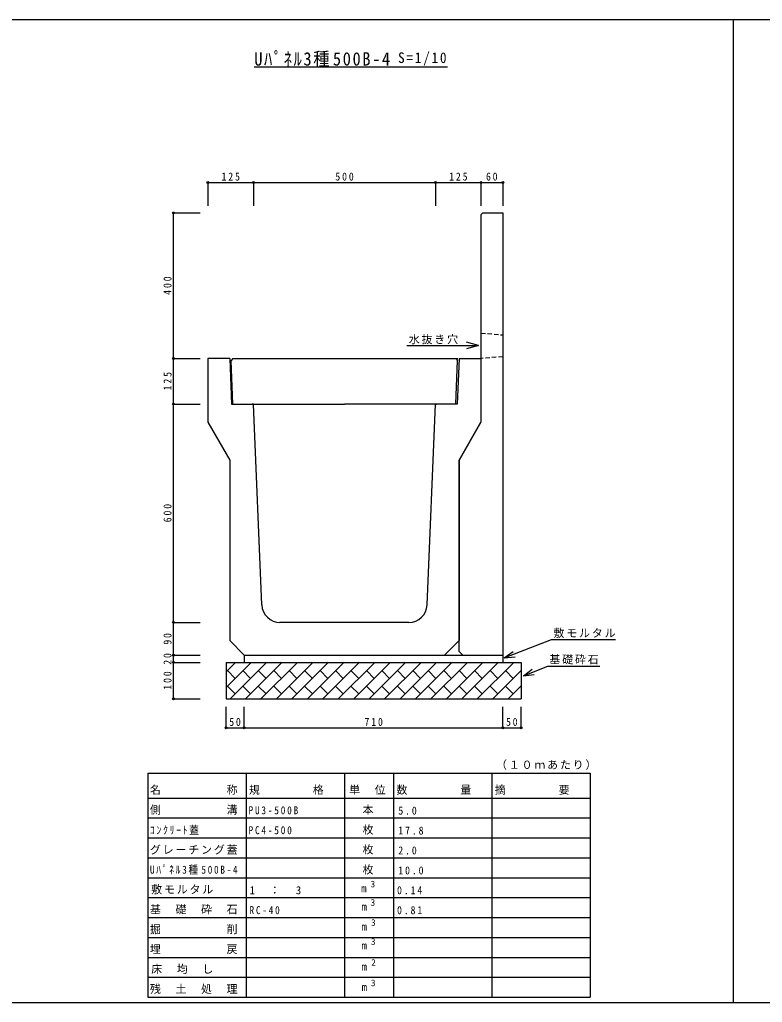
# Model space of a CAD drawing. Units: millimetres at full size, sheet at 1:10. Extents: x -3772 to 4228, y -1145 to 1555.
# Drawn here: x -1731 to 308, y -1145 to 1555 of the extents above; entities that cross this region are included whole.
import ezdxf
from ezdxf.enums import TextEntityAlignment as Align

# ---------------------------------------------------------------- set-up
doc = ezdxf.new("R2010")
doc.units = ezdxf.units.MM
doc.header["$LTSCALE"] = 10
doc.header["$PDMODE"] = 32
doc.header["$PDSIZE"] = 5
doc.linetypes.add('DASHED1', pattern=[1.8, 1.2, -0.6])
doc.layers.add('0-0_通り芯', color=3, linetype='Continuous')
doc.layers.add('0-3_建具', color=7, linetype='Continuous')
doc.styles.add('ＭＳ ゴシック', font='')
doc.styles.get('ＭＳ ゴシック').set_extended_font_data('MS Gothic')

msp = doc.modelspace()

# ---------------------------------------------------------------- linework, layer by layer
at = {"layer": '0-0_通り芯', "color": 2}
for p, q in [((-3771.9, 1555.3), (4228.1, 1555.3)), ((228.1, 1555.3), (228.1, -1144.7))]:
    msp.add_line(p, q, dxfattribs=at)
at = {"layer": '0-0_通り芯'}
for p, q in [((-459.4, 1024.26), (-404.4, 1024.26)), ((-404.4, 1024.26), (-404.4, -210.74)), ((-1154.4, 624.26), (-1149.4, 499.26)), ((-1145.4, 624.26), (-1150.2, 619.26)), ((-1145.4, 624.26), (-528.4, 624.26)), ((-533.4, 624.26), (-528.6, 619.26)), ((-524.4, 624.26), (-529.4, 499.26)), ((-1145.4, 499.26), (-1150.2, 619.26)), ((-533.4, 499.26), (-528.6, 619.26)), ((-1149.4, 499.26), (-839.4, 499.26)), ((-529.4, 499.26), (-839.4, 499.26)), ((-1214.4, 449.26), (-1154.4, 345.33)), ((-524.4, 345.26), (-464.4, 449.26)), ((-1154.4, 345.33), (-1154.4, -150.74)), ((-524.4, 345.33), (-524.4, -150.74)), ((-524.4, -180.74), (-524.4, 345.26)), ((-662.44, -100.74), (-1016.36, -100.74)), ((-1114.4, -190.74), (-1154.4, -150.74)), ((-564.4, -190.74), (-524.4, -150.74)), ((-524.4, -180.74), (-514.4, -190.74)), ((-1164.4, -210.74), (-1164.4, -310.74)), ((-1164.4, -210.74), (-354.4, -210.74)), ((-1164.4, -279.41), (-1095.74, -210.74)), ((-1164.4, -236.98), (-1138.16, -210.74)), ((-1153.31, -310.74), (-1053.31, -210.74)), ((-1139.55, -212.13), (-1140.94, -210.74)), ((-1114.4, -190.74), (-564.4, -190.74)), ((-1114.4, -190.74), (-1114.4, -210.74)), ((-1110.88, -310.74), (-1010.88, -210.74)), ((-1097.13, -212.13), (-1098.52, -210.74)), ((-1068.46, -310.74), (-968.46, -210.74)), ((-1054.7, -212.13), (-1056.09, -210.74)), ((-1026.03, -310.74), (-926.03, -210.74)), ((-1012.27, -212.13), (-1013.67, -210.74)), ((-983.61, -310.74), (-883.61, -210.74)), ((-969.85, -212.13), (-971.24, -210.74)), ((-941.18, -310.74), (-841.18, -210.74)), ((-927.42, -212.13), (-928.81, -210.74)), ((-898.75, -310.74), (-798.75, -210.74)), ((-885, -212.13), (-886.39, -210.74)), ((-856.33, -310.74), (-756.33, -210.74)), ((-842.57, -212.13), (-843.96, -210.74)), ((-813.9, -310.74), (-713.9, -210.74)), ((-800.14, -212.13), (-801.53, -210.74)), ((-771.47, -310.74), (-671.47, -210.74)), ((-757.72, -212.13), (-759.11, -210.74)), ((-729.05, -310.74), (-629.05, -210.74)), ((-715.29, -212.13), (-716.68, -210.74)), ((-686.62, -310.74), (-586.62, -210.74)), ((-672.86, -212.13), (-674.25, -210.74)), ((-644.19, -310.74), (-544.19, -210.74)), ((-630.44, -212.13), (-631.83, -210.74)), ((-601.77, -310.74), (-501.77, -210.74)), ((-588.01, -212.13), (-589.4, -210.74)), ((-564.4, -190.74), (-514.4, -190.74)), ((-559.34, -310.74), (-459.34, -210.74)), ((-545.58, -212.13), (-546.97, -210.74)), ((-516.91, -310.74), (-416.91, -210.74)), ((-514.4, -190.74), (-404.4, -190.74)), ((-503.16, -212.13), (-504.55, -210.74)), ((-474.49, -310.74), (-374.49, -210.74)), ((-460.73, -212.13), (-462.12, -210.74)), ((-418.31, -212.13), (-419.7, -210.74)), ((-375.88, -212.13), (-377.27, -210.74)), ((-354.4, -210.74), (-354.4, -310.74)), ((-1139.55, -254.56), (-1160.77, -233.35)), ((-1097.13, -254.56), (-1118.34, -233.35)), ((-1054.7, -254.56), (-1075.91, -233.35)), ((-1012.27, -254.56), (-1033.49, -233.35)), ((-969.85, -254.56), (-991.06, -233.35)), ((-927.42, -254.56), (-948.64, -233.35)), ((-885, -254.56), (-906.21, -233.35)), ((-842.57, -254.56), (-863.78, -233.35)), ((-800.14, -254.56), (-821.36, -233.35)), ((-757.72, -254.56), (-778.93, -233.35)), ((-715.29, -254.56), (-736.5, -233.35)), ((-672.86, -254.56), (-694.08, -233.35)), ((-630.44, -254.56), (-651.65, -233.35)), ((-588.01, -254.56), (-609.22, -233.35)), ((-545.58, -254.56), (-566.8, -233.35)), ((-503.16, -254.56), (-524.37, -233.35)), ((-460.73, -254.56), (-481.94, -233.35)), ((-418.31, -254.56), (-439.52, -233.35)), ((-432.06, -310.74), (-354.4, -233.08)), ((-375.88, -254.56), (-397.09, -233.35)), ((-354.4, -233.61), (-354.67, -233.35)), ((-1139.55, -296.98), (-1160.77, -275.77)), ((-1097.13, -296.98), (-1118.34, -275.77)), ((-1054.7, -296.98), (-1075.91, -275.77)), ((-1012.27, -296.98), (-1033.49, -275.77)), ((-969.85, -296.98), (-991.06, -275.77)), ((-927.42, -296.98), (-948.64, -275.77)), ((-885, -296.98), (-906.21, -275.77)), ((-842.57, -296.98), (-863.78, -275.77)), ((-800.14, -296.98), (-821.36, -275.77)), ((-757.72, -296.98), (-778.93, -275.77)), ((-715.29, -296.98), (-736.5, -275.77)), ((-672.86, -296.98), (-694.08, -275.77)), ((-630.44, -296.98), (-651.65, -275.77)), ((-588.01, -296.98), (-609.22, -275.77)), ((-545.58, -296.98), (-566.8, -275.77)), ((-503.16, -296.98), (-524.37, -275.77)), ((-460.73, -296.98), (-481.94, -275.77)), ((-418.31, -296.98), (-439.52, -275.77)), ((-375.88, -296.98), (-397.09, -275.77)), ((-389.64, -310.74), (-354.4, -275.51)), ((-354.4, -276.04), (-354.67, -275.77)), ((-1164.4, -310.74), (-354.4, -310.74))]:
    msp.add_line(p, q, dxfattribs=at)
at = {"layer": '0-0_通り芯', "linetype": 'DASHED1'}
for p, q in [((-464.4, 694.26), (-404.4, 689.26)), ((-404.4, 629.26), (-464.4, 624.26))]:
    msp.add_line(p, q, dxfattribs=at)
at = {"layer": '0-0_通り芯'}
for points in [[(-459.4, 1024.26), (-464.4, 1019.26), (-464.4, 449.26)], [(-1154.4, 624.26), (-1214.4, 624.26), (-1214.4, 449.26)], [(-464.4, 624.26), (-464.4, 449.26), (-524.4, 345.33)], [(-524.4, 624.26), (-464.4, 624.26), (-464.4, 449.26)], [(-1066.32, -52.74), (-1089.4, 499.26), (-1092.37, 499.26)], [(-612.48, -52.74), (-589.4, 499.26), (-586.43, 499.26)]]:
    msp.add_lwpolyline(points, dxfattribs=at)
at = {"layer": '0-0_通り芯', "color": 2}
msp.add_lwpolyline([(-3771.9, -1144.7), (-1771.9, -1144.7), (228.1, -1144.7), (4228.1, -1144.7)], dxfattribs=at)
at = {"layer": '0-0_通り芯'}
for centre, start, end in [((-1016.36, -50.74), 182.2906, 270), ((-662.44, -50.74), 270, 357.70938)]:
    msp.add_arc(centre, 50, start, end, dxfattribs=at)
at = {"layer": '0-3_建具'}
for p, q in [((-1086.9, 1425.3), (-556.23, 1425.3)), ((-1214.4, 1107.88), (-1089.4, 1107.88)), ((-1214.4, 1107.88), (-1214.4, 1043.58)), ((-1089.4, 1107.88), (-1089.4, 1043.58)), ((-1089.4, 1107.88), (-589.4, 1107.88)), ((-589.4, 1107.88), (-589.4, 1043.58)), ((-589.4, 1107.88), (-464.4, 1107.88)), ((-464.4, 1107.88), (-464.4, 1043.58)), ((-464.4, 1107.88), (-404.4, 1107.88)), ((-404.4, 1107.88), (-404.4, 1043.58)), ((-1308.89, 624.26), (-1308.89, 1024.26)), ((-1308.89, 1024.26), (-1235.82, 1024.26)), ((-471.53, 659.75), (-504.45, 650.56)), ((-1308.89, 499.26), (-1308.89, 624.26)), ((-1308.89, 624.26), (-1235.82, 624.26)), ((-1308.89, 624.26), (-1235.82, 624.26)), ((-1308.89, -100.74), (-1308.89, 499.26)), ((-1308.89, 499.26), (-1235.82, 499.26)), ((-1308.89, -190.74), (-1308.89, -100.74)), ((-1308.89, -100.74), (-1235.82, -100.74)), ((-400.43, -198.28), (-270.53, -147.37)), ((-270.53, -147.37), (-95.34, -147.37)), ((-400.43, -198.28), (-376.28, -180.48)), ((-1308.89, -210.74), (-1308.89, -190.74)), ((-1308.89, -190.74), (-1235.82, -190.74)), ((-1308.89, -310.74), (-1308.89, -210.74)), ((-1308.89, -210.74), (-1235.82, -210.74)), ((-400.43, -198.28), (-370.62, -194.94)), ((-348.1, -247.32), (-280.79, -221.02)), ((-348.1, -247.32), (-323.93, -229.54)), ((-280.79, -221.02), (-137.76, -221.02)), ((-348.1, -247.32), (-318.28, -244)), ((-1308.89, -310.74), (-1235.82, -310.74)), ((-1164.4, -390.5), (-1164.4, -333.19)), ((-1114.4, -390.5), (-1114.4, -333.19)), ((-404.4, -390.5), (-404.4, -333.19)), ((-354.4, -390.5), (-354.4, -333.19)), ((-1164.4, -390.5), (-1114.4, -390.5)), ((-1114.4, -390.5), (-404.4, -390.5)), ((-404.4, -390.5), (-354.4, -390.5)), ((-1379.4, -514.98), (-164.4, -514.98)), ((-1379.4, -514.98), (-1379.4, -1130.58)), ((-1109.4, -514.98), (-1109.4, -1130.58)), ((-839.4, -514.98), (-839.4, -1130.58)), ((-704.4, -514.98), (-704.4, -1130.58)), ((-434.4, -514.98), (-434.4, -1130.58)), ((-164.4, -514.98), (-164.4, -1130.58)), ((-1379.4, -583.38), (-164.4, -583.38)), ((-1379.4, -638.1), (-164.4, -638.1)), ((-1379.4, -692.82), (-164.4, -692.82)), ((-1379.4, -747.54), (-164.4, -747.54)), ((-1379.4, -802.54), (-164.4, -802.54)), ((-1379.4, -856.98), (-164.4, -856.98)), ((-1379.4, -911.7), (-164.4, -911.7)), ((-1379.4, -966.42), (-164.4, -966.42)), ((-1379.4, -1021.14), (-164.4, -1021.14)), ((-1379.4, -1075.86), (-164.4, -1075.86)), ((-1379.4, -1130.58), (-164.4, -1130.58)), ((-1293.9, -1130.58), (-384.9, -1130.58))]:
    msp.add_line(p, q, dxfattribs=at)
msp.add_lwpolyline([(-667.84, 659.75), (-471.53, 659.75), (-504.45, 668.93)], dxfattribs=at)
for p in [(-1214.4, 1107.88), (-1089.4, 1107.88), (-589.4, 1107.88), (-464.4, 1107.88), (-404.4, 1107.88), (-1308.89, 1024.26), (-1308.89, 624.26), (-1308.89, 499.26), (-1308.89, -100.74), (-1308.89, -190.74), (-1308.89, -210.74), (-1308.89, -310.74), (-1164.4, -390.5), (-1114.4, -390.5), (-404.4, -390.5), (-354.4, -390.5)]:
    msp.add_point(p, dxfattribs=at)

# ---------------------------------------------------------------- texts
at = {"layer": '0-3_建具', "style": 'ＭＳ ゴシック'}
for p in [(-793.48, -848.72), (-792.58, -899.34), (-792.58, -954.06), (-792.58, -1006.04), (-792.49, -1064.18), (-792.31, -1120.27)]:
    msp.add_text('m', height=21.99, dxfattribs=at).set_placement(p, align=Align.BOTTOM_LEFT)
at = {"layer": '0-3_建具', "color": 4, "style": 'ＭＳ ゴシック'}
for s, p in [('3', (-767.38, -834.36)), ('3', (-767.38, -884.98)), ('3', (-766.21, -940.04)), ('3', (-766.48, -992.3)), ('2', (-765.58, -1049.82)), ('3', (-766.48, -1105.91))]:
    msp.add_text(s, height=18.33, dxfattribs=at).set_placement(p, align=Align.BOTTOM_LEFT)
at = {"layer": '0-3_建具', "color": 3, "insert": (-1086.9, 1425.3), "char_height": 36.66, "attachment_point": 7, "style": 'ＭＳ ゴシック'}
msp.add_mtext('\\T1.2;\\W0.9;Uﾊﾟﾈﾙ3種500B-4', dxfattribs=at)
at = {"layer": '0-3_建具', "attachment_point": 7, "style": 'ＭＳ ゴシック'}
for s, insert, char_height in [('\\T1.28;\\W0.9;S=1/10', (-691.96, 1428.99), 29.33), ('\\T1.38;\\W0.9;125', (-1176.9, 1112.88), 21.99), ('\\T1.38;\\W0.9;500', (-864.4, 1112.88), 21.99), ('\\T1.38;\\W0.9;125', (-551.9, 1112.88), 21.99), ('\\T1.36;\\W0.9;60', (-450.65, 1112.88), 21.99), ('\\T1.17;水抜き穴', (-662.62, 663.31), 21.99), ('\\T1.17;敷モルタル', (-265.3, -143.8), 21.99), ('\\T1.17;基礎砕石', (-276.62, -216.06), 21.99), ('\\T1.36;\\W0.9;50', (-1155.65, -385.5), 21.99), ('\\T1.38;\\W0.9;710', (-784.4, -385.5), 21.99), ('\\T1.36;\\W0.9;50', (-395.65, -385.5), 21.99), ('\\T1.17;（１０ｍあたり）', (-423.15, -506.04), 21.99), ('\\T1.17;名\u3000\u3000\u3000\u3000\u3000称', (-1373.4, -574.44), 21.99), ('\\T1.17;規\u3000\u3000\u3000\u3000格', (-1101.65, -574.44), 21.99), ('\\T1.17;単\u3000位', (-826.4, -574.44), 21.99), ('\\T1.17;数\u3000\u3000\u3000\u3000量', (-696.65, -574.44), 21.99), ('\\T1.17;摘\u3000\u3000\u3000\u3000要', (-426.65, -574.44), 21.99), ('\\T1.17;側\u3000\u3000\u3000\u3000\u3000溝', (-1373.4, -629.16), 21.99), ('\\T1.39;\\W0.85;PU3-500B', (-1102.65, -628.37), 21.99), ('\\T1.17;\u3000本', (-824.65, -629.16), 21.99), ('\\T1.38;\\W0.9;5.0', (-691.4, -629.16), 21.99), ('\\T1.33;\\W0.9;ｺﾝｸﾘｰﾄ蓋', (-1373.4, -683.88), 21.99), ('\\T1.39;\\W0.85;PC4-500', (-1102.65, -683.09), 21.99), ('\\T1.17;\u3000枚', (-824.65, -683.88), 21.99), ('\\T1.38;\\W0.9;17.8', (-691.4, -683.88), 21.99), ('\\T1.17;グレーチング蓋', (-1373.4, -738.6), 21.99), ('\\T1.17;\u3000枚', (-824.65, -738.6), 21.99), ('\\T1.38;\\W0.9;2.0', (-691.4, -738.6), 21.99), ('\\T1.36;\\W0.85;Uﾊﾟﾈﾙ3種500B-4', (-1373.4, -793.6), 21.99), ('\\T1.17;\u3000枚', (-824.65, -793.6), 21.99), ('\\T1.38;\\W0.9;10.0', (-691.4, -793.6), 21.99), ('\\T1.17;敷モルタル', (-1369.9, -848.04), 21.99), ('\\T1.21;1\u3000：\u30003', (-1099.9, -848.04), 21.99), ('\\T1.38;\\W0.9;0.14', (-694.9, -848.04), 21.99), ('\\T1.17;基\u3000礎\u3000砕\u3000石', (-1373.4, -902.76), 21.99), ('\\T1.38;\\W0.85;RC-40', (-1099.9, -902.76), 21.99), ('\\T1.38;\\W0.9;0.81', (-694.9, -902.76), 21.99), ('\\T1.17;掘\u3000\u3000\u3000\u3000\u3000削', (-1373.4, -957.48), 21.99), ('\\T1.17;埋\u3000\u3000\u3000\u3000\u3000戻', (-1373.4, -1012.2), 21.99), ('\\T1.17;床\u3000均\u3000し', (-1369.9, -1066.92), 21.99), ('\\T1.17;残\u3000土\u3000処\u3000理', (-1373.4, -1121.64), 21.99)]:
    msp.add_mtext(s, dxfattribs=dict(at, insert=insert, char_height=char_height))
at = {"layer": '0-3_建具', "char_height": 21.99, "attachment_point": 7, "rotation": 90, "style": 'ＭＳ ゴシック'}
for s, insert in [('\\T1.38;\\W0.9;400', (-1313.89, 799.26)), ('\\T1.38;\\W0.9;125', (-1313.89, 536.76)), ('\\T1.38;\\W0.9;600', (-1313.89, 174.26)), ('\\T1.36;\\W0.9;90', (-1313.89, -161.99)), ('\\T1.36;\\W0.9;20', (-1313.89, -216.99)), ('\\T1.38;\\W0.9;100', (-1313.89, -285.74))]:
    msp.add_mtext(s, dxfattribs=dict(at, insert=insert))

doc.saveas('drawing.dxf')
